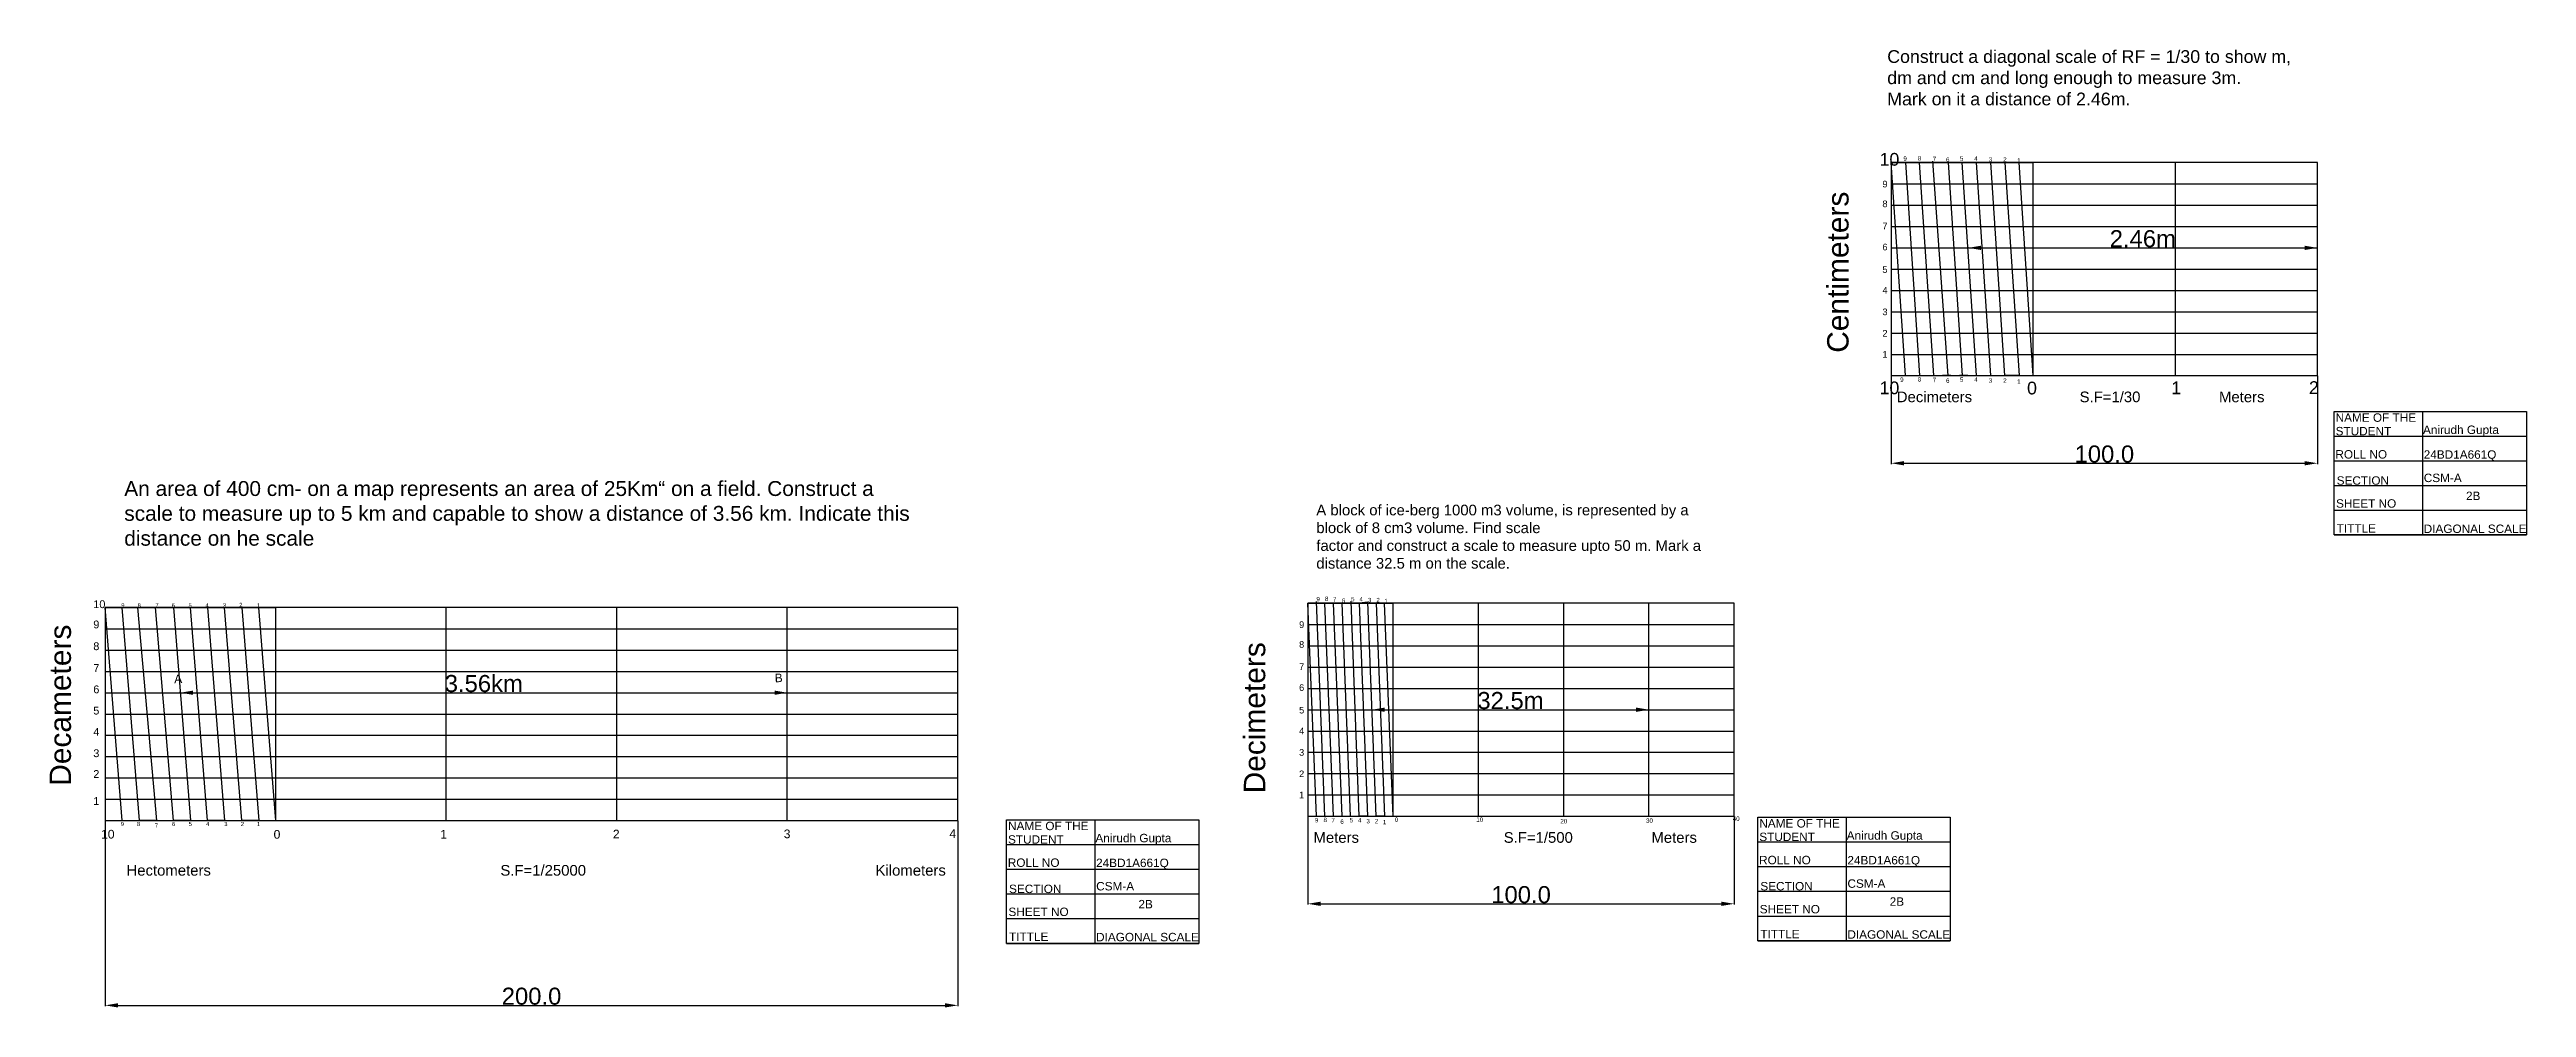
# Model space of a CAD drawing. Header units: millimetres. Extents: x 46 to 2491, y 24 to 306.
# Drawn here: x 684 to 1265, y 61 to 286 of the extents above; entities that cross this region are included whole.
import ezdxf

# ---------------------------------------------------------------- set-up
doc = ezdxf.new("R2010")
doc.units = ezdxf.units.MM
doc.header["$MEASUREMENT"] = 0
doc.header["$PDMODE"] = 1
doc.styles.get("Standard").update_dxf_attribs({"font": 'arial.ttf'})
doc.dimstyles.get("Standard").update_dxf_attribs({"dimtxt": 4, "dimasz": 3, "dimexe": 0.18, "dimexo": 0.0625, "dimgap": 0.09, "dimtad": 1, "dimdec": 1, "dimzin": 0, "dimdsep": 46, "dimtxsty": 'Standard', "dimcen": 0.09, "dimclrd": 6, "dimclre": 4, "dimadec": 0, "dimazin": 0, "dimtfac": 1, "dimtdec": 1, "dimtofl": 0, "dimtmove": 0, "dimatfit": 3, "dimfxl": 1, "dimtolj": 1, "dimtzin": 0, "dimarcsym": 1})

# ---------------------------------------------------------------- blocks, each defined once
blk = doc.blocks.new('*D14')
at = {"color": 4, "lineweight": -2, "transparency": 16777216}
for p, q in [((696.73, 104.47), (696.73, 60.97)), ((896.73, 104.47), (896.73, 60.97))]:
    blk.add_line(p, q, dxfattribs=at)
at = {"color": 6, "lineweight": -2, "transparency": 16777216}
blk.add_line((699.73, 61.15), (893.73, 61.15), dxfattribs=at)
at = {"color": 6, "transparency": 16777216}
for points in [[(699.73, 61.65), (699.73, 60.65), (696.73, 61.15)], [(893.73, 61.65), (893.73, 60.65), (896.73, 61.15)]]:
    blk.add_solid(points, dxfattribs=at)
at = {"layer": 'Defpoints', "color": 0, "transparency": 16777216}
for p in [(696.73, 104.54), (896.73, 104.54), (896.73, 61.15)]:
    blk.add_point(p, dxfattribs=at)
at = {"color": 0, "transparency": 16777216, "insert": (796.73, 63.28), "char_height": 4, "attachment_point": 5}
blk.add_mtext('\\A1;200.0', dxfattribs=at)
blk = doc.blocks.new('*D15')
at = {"color": 4, "lineweight": -2, "transparency": 16777216}
for p, q in [((714.33, 134.6), (714.33, 134.72)), ((856.73, 134.6), (856.73, 134.72))]:
    blk.add_line(p, q, dxfattribs=at)
at = {"color": 6, "lineweight": -2, "transparency": 16777216}
blk.add_line((717.33, 134.54), (853.73, 134.54), dxfattribs=at)
at = {"color": 6, "transparency": 16777216}
for points in [[(717.33, 135.04), (717.33, 134.04), (714.33, 134.54)], [(853.73, 135.04), (853.73, 134.04), (856.73, 134.54)]]:
    blk.add_solid(points, dxfattribs=at)
at = {"layer": 'Defpoints', "color": 0, "transparency": 16777216}
for p in [(714.33, 134.54), (856.73, 134.54), (856.73, 134.54)]:
    blk.add_point(p, dxfattribs=at)
at = {"color": 0, "transparency": 16777216, "insert": (785.53, 136.67), "char_height": 4, "attachment_point": 5}
blk.add_mtext('\\A1;3.56km', dxfattribs=at)
blk = doc.blocks.new('*D20')
at = {"color": 4, "lineweight": -2, "transparency": 16777216}
for p, q in [((978.86, 105.48), (978.86, 84.81)), ((1078.86, 105.48), (1078.86, 84.81))]:
    blk.add_line(p, q, dxfattribs=at)
at = {"color": 6, "lineweight": -2, "transparency": 16777216}
blk.add_line((981.86, 84.99), (1075.86, 84.99), dxfattribs=at)
at = {"color": 6, "transparency": 16777216}
for points in [[(981.86, 85.49), (981.86, 84.49), (978.86, 84.99)], [(1075.86, 85.49), (1075.86, 84.49), (1078.86, 84.99)]]:
    blk.add_solid(points, dxfattribs=at)
at = {"layer": 'Defpoints', "color": 0, "transparency": 16777216}
for p in [(978.86, 105.55), (1078.86, 105.55), (1078.86, 84.99)]:
    blk.add_point(p, dxfattribs=at)
at = {"color": 0, "transparency": 16777216, "insert": (1028.86, 87.12), "char_height": 4, "attachment_point": 5}
blk.add_mtext('\\A1;100.0', dxfattribs=at)
blk = doc.blocks.new('*D21')
at = {"color": 4, "lineweight": -2, "transparency": 16777216}
for p, q in [((993.9, 130.6), (993.9, 130.37)), ((1058.86, 130.61), (1058.86, 130.73))]:
    blk.add_line(p, q, dxfattribs=at)
at = {"color": 6, "lineweight": -2, "transparency": 16777216}
blk.add_line((996.9, 130.55), (1055.86, 130.55), dxfattribs=at)
at = {"color": 6, "transparency": 16777216}
for points in [[(996.9, 131.05), (996.9, 130.05), (993.9, 130.55)], [(1055.86, 131.05), (1055.86, 130.05), (1058.86, 130.55)]]:
    blk.add_solid(points, dxfattribs=at)
at = {"layer": 'Defpoints', "color": 0, "transparency": 16777216}
for p in [(993.9, 130.66), (1058.86, 130.55), (1058.86, 130.55)]:
    blk.add_point(p, dxfattribs=at)
at = {"color": 0, "transparency": 16777216, "insert": (1026.38, 132.68), "char_height": 4, "attachment_point": 5}
blk.add_mtext('\\A1;32.5m', dxfattribs=at)
blk = doc.blocks.new('*D23')
at = {"color": 4, "lineweight": -2, "transparency": 16777216}
for p, q in [((1115.7, 208.9), (1115.7, 188.22)), ((1215.7, 208.9), (1215.7, 188.22))]:
    blk.add_line(p, q, dxfattribs=at)
at = {"color": 6, "lineweight": -2, "transparency": 16777216}
blk.add_line((1118.7, 188.4), (1212.7, 188.4), dxfattribs=at)
at = {"color": 6, "transparency": 16777216}
for points in [[(1118.7, 188.9), (1118.7, 187.9), (1115.7, 188.4)], [(1212.7, 188.9), (1212.7, 187.9), (1215.7, 188.4)]]:
    blk.add_solid(points, dxfattribs=at)
at = {"layer": 'Defpoints', "color": 0, "transparency": 16777216}
for p in [(1115.7, 208.96), (1215.7, 208.96), (1215.7, 188.4)]:
    blk.add_point(p, dxfattribs=at)
at = {"color": 0, "transparency": 16777216, "insert": (1165.7, 190.54), "char_height": 4, "attachment_point": 5}
blk.add_mtext('\\A1;100.0', dxfattribs=at)
blk = doc.blocks.new('*D24')
at = {"color": 4, "lineweight": -2, "transparency": 16777216}
for p, q in [((1133.74, 239.03), (1133.74, 239.14)), ((1215.7, 239.03), (1215.7, 239.14))]:
    blk.add_line(p, q, dxfattribs=at)
at = {"color": 6, "lineweight": -2, "transparency": 16777216}
blk.add_line((1136.74, 238.96), (1212.7, 238.96), dxfattribs=at)
at = {"color": 6, "transparency": 16777216}
for points in [[(1136.74, 239.46), (1136.74, 238.46), (1133.74, 238.96)], [(1212.7, 239.46), (1212.7, 238.46), (1215.7, 238.96)]]:
    blk.add_solid(points, dxfattribs=at)
at = {"layer": 'Defpoints', "color": 0, "transparency": 16777216}
for p in [(1133.74, 238.96), (1215.7, 238.96), (1215.7, 238.96)]:
    blk.add_point(p, dxfattribs=at)
at = {"color": 0, "transparency": 16777216, "insert": (1174.72, 241.09), "char_height": 4, "attachment_point": 5}
blk.add_mtext('\\A1;2.46m', dxfattribs=at)

msp = doc.modelspace()

# ---------------------------------------------------------------- linework, layer by layer
for p, q in [((1215.7, 258.96), (1115.7, 258.96)), ((1115.7, 258.96), (1115.7, 208.96)), ((1115.7, 258.96), (1135.7, 258.96)), ((1115.7, 258.96), (1149.03, 258.96)), ((1119.03, 208.96), (1115.7, 258.96)), ((1119.03, 258.96), (1122.36, 208.96)), ((1125.7, 208.96), (1122.36, 258.96)), ((1129.03, 208.96), (1125.44, 259.32)), ((1132.7, 258.96), (1128.56, 258.96)), ((1129.03, 258.96), (1132.36, 208.96)), ((1133.7, 258.96), (1131.7, 258.96)), ((1135.7, 208.96), (1132.36, 258.96)), ((1139.03, 208.96), (1135.7, 258.96)), ((1142.36, 208.96), (1139.03, 258.96)), ((1145.7, 258.96), (1142.36, 258.96)), ((1142.36, 258.96), (1145.7, 208.96)), ((1149.03, 208.96), (1145.7, 258.96)), ((1149.03, 208.96), (1149.03, 258.96)), ((1182.36, 208.96), (1182.36, 258.96)), ((1215.7, 208.96), (1215.7, 258.96)), ((1115.7, 253.96), (1215.7, 253.96)), ((1115.7, 248.96), (1215.7, 248.96)), ((1115.7, 243.96), (1215.7, 243.96)), ((1115.7, 238.96), (1215.7, 238.96)), ((1115.7, 233.96), (1215.7, 233.96)), ((1115.7, 228.96), (1215.7, 228.96)), ((1115.7, 223.96), (1215.7, 223.96)), ((1115.7, 218.96), (1215.7, 218.96)), ((1115.7, 213.96), (1215.7, 213.96)), ((1115.7, 208.96), (1215.7, 208.96)), ((1115.7, 208.96), (1149.03, 208.96)), ((1129.7, 208.96), (1127.7, 208.96)), ((1133.7, 208.96), (1131.7, 208.96)), ((1145.7, 208.96), (1142.36, 208.96)), ((1240.34, 200.53), (1240.34, 171.56)), ((1219.58, 194.74), (1264.72, 194.74)), ((1219.58, 188.94), (1264.72, 188.94)), ((1219.58, 183.15), (1264.72, 183.15)), ((1219.58, 177.35), (1264.72, 177.35)), ((1219.58, 177.35), (1264.72, 177.35)), ((1219.58, 171.56), (1264.72, 171.56)), ((896.73, 154.55), (696.73, 154.55)), ((700.73, 104.54), (696.73, 154.55)), ((696.73, 154.54), (696.73, 104.54)), ((696.73, 154.54), (736.73, 154.54)), ((704.73, 104.54), (700.73, 154.54)), ((708.49, 154.56), (704.33, 154.56)), ((704.33, 154.56), (708.73, 104.54)), ((712.73, 104.54), (708.49, 154.56)), ((716.73, 154.54), (712.73, 154.54)), ((712.73, 154.54), (716.73, 104.54)), ((720.73, 104.54), (716.73, 154.54)), ((724.73, 154.54), (720.73, 154.54)), ((720.73, 154.54), (724.73, 104.54)), ((728.73, 104.54), (724.73, 154.54)), ((732.73, 154.54), (728.73, 154.54)), ((728.73, 154.54), (732.73, 104.54)), ((736.73, 104.54), (732.73, 154.54)), ((736.73, 104.54), (736.73, 154.55)), ((776.73, 104.54), (776.73, 154.55)), ((816.73, 104.54), (816.73, 154.55)), ((856.73, 104.54), (856.73, 154.55)), ((896.73, 104.54), (896.73, 154.54)), ((1078.86, 155.55), (978.86, 155.55)), ((978.86, 155.55), (978.86, 105.55)), ((978.86, 155.55), (998.86, 155.55)), ((980.86, 105.55), (978.86, 155.55)), ((982.86, 105.55), (980.86, 155.98)), ((984.86, 105.55), (982.86, 155.55)), ((986.86, 105.55), (984.86, 155.55)), ((988.86, 105.55), (986.86, 155.55)), ((990.86, 105.55), (988.99, 155.99)), ((992.94, 155.77), (990.86, 155.55)), ((990.86, 155.55), (992.86, 105.55)), ((994.86, 105.55), (992.94, 155.77)), ((996.86, 155.55), (994.86, 155.55)), ((994.86, 155.55), (996.86, 105.55)), ((998.86, 105.55), (996.86, 155.55)), ((998.86, 105.55), (998.86, 155.55)), ((1018.86, 105.55), (1018.86, 155.55)), ((1038.86, 105.55), (1038.86, 155.55)), ((1058.86, 105.55), (1058.86, 155.55)), ((1078.86, 105.55), (1078.86, 155.55)), ((696.73, 149.54), (896.73, 149.54)), ((978.86, 150.55), (1078.86, 150.55)), ((978.86, 145.55), (1078.86, 145.55)), ((696.73, 144.54), (896.73, 144.54)), ((696.73, 139.54), (896.73, 139.54)), ((978.86, 140.55), (1078.86, 140.55)), ((696.73, 134.54), (896.73, 134.54)), ((978.86, 135.55), (1078.86, 135.55)), ((696.73, 129.54), (896.73, 129.54)), ((978.86, 130.55), (1078.86, 130.55)), ((696.73, 124.54), (896.73, 124.54)), ((978.86, 125.55), (1078.86, 125.55)), ((696.73, 119.54), (896.73, 119.54)), ((978.86, 120.55), (1078.86, 120.55)), ((696.73, 114.54), (896.73, 114.54)), ((978.86, 115.55), (1078.86, 115.55)), ((978.86, 110.55), (1078.86, 110.55)), ((696.73, 109.54), (896.73, 109.54)), ((928.9, 104.69), (928.9, 75.71)), ((978.86, 105.55), (1078.86, 105.55)), ((978.86, 105.55), (998.86, 105.55)), ((992.86, 105.55), (990.86, 105.55)), ((996.86, 105.55), (994.86, 105.55)), ((1105.14, 105.3), (1105.14, 76.33)), ((696.73, 104.54), (896.73, 104.54)), ((696.73, 104.54), (716.73, 104.54)), ((696.73, 104.54), (736.73, 104.54)), ((708.73, 104.54), (704.73, 104.54)), ((716.73, 104.54), (712.73, 104.54)), ((724.73, 104.54), (720.73, 104.54)), ((732.73, 104.54), (728.73, 104.54)), ((908.14, 98.89), (953.28, 98.89)), ((1084.38, 99.51), (1129.52, 99.51)), ((908.14, 93.1), (953.28, 93.1)), ((1084.38, 93.71), (1129.52, 93.71)), ((908.14, 87.3), (953.28, 87.3)), ((1084.38, 87.92), (1129.52, 87.92)), ((908.14, 81.51), (953.28, 81.51)), ((908.14, 81.51), (953.28, 81.51)), ((1084.38, 82.12), (1129.52, 82.12)), ((1084.38, 82.12), (1129.52, 82.12)), ((908.14, 75.71), (953.28, 75.71)), ((1084.38, 76.33), (1129.52, 76.33))]:
    msp.add_line(p, q)
for points in [[(1219.58, 200.53), (1264.72, 200.53), (1264.72, 171.56), (1219.58, 171.56)], [(908.14, 104.69), (953.28, 104.69), (953.28, 75.71), (908.14, 75.71)], [(1084.38, 105.3), (1129.52, 105.3), (1129.52, 76.33), (1084.38, 76.33)]]:
    msp.add_lwpolyline(points, close=True)
for p in [(1140.08, 157.07), (1143.42, 157.07), (1146.75, 157.07), (1150.08, 157.07), (1153.42, 157.07), (1156.75, 157.07), (1160.08, 157.07), (1163.42, 157.07), (1166.75, 157.07), (700.73, 154.54), (704.73, 154.54), (708.73, 154.54), (712.73, 154.54), (716.73, 154.54), (720.73, 154.54), (724.73, 154.54), (728.73, 154.54), (732.73, 154.54), (980.86, 155.55), (982.86, 155.55), (984.86, 155.55), (986.86, 155.55), (988.86, 155.55), (990.86, 155.55), (992.86, 155.55), (994.86, 155.55), (996.86, 155.55), (978.86, 150.55), (978.86, 145.55), (978.86, 140.55), (978.86, 135.55), (978.86, 130.55), (978.86, 125.55), (978.86, 120.55), (978.86, 115.55), (978.86, 110.55), (980.86, 105.55), (982.86, 105.55), (984.86, 105.55), (986.86, 105.55), (988.86, 105.55), (990.86, 105.55), (992.86, 105.55), (994.86, 105.55), (996.86, 105.55), (998.86, 105.55), (1018.86, 105.55), (1038.86, 105.55), (1058.86, 105.55), (1140.08, 107.07), (1143.42, 107.07), (1146.75, 107.07), (1150.08, 107.07), (1153.42, 107.07), (1156.75, 107.07), (1160.08, 107.07), (1163.42, 107.07), (1166.75, 107.07), (1170.08, 107.07), (1203.42, 107.07), (700.73, 104.54), (704.73, 104.54), (708.73, 104.54), (712.73, 104.54), (716.73, 104.54), (720.73, 104.54), (724.73, 104.54), (728.73, 104.54), (732.73, 104.54), (736.73, 104.54), (776.73, 104.54), (816.73, 104.54), (856.73, 104.54)]:
    msp.add_point(p)

# ---------------------------------------------------------------- texts
for s, height, p in [('10', 2.987, (1112.96, 258.25)), ('9', 1.03, (1118.56, 259.39)), ('8', 1.03, (1121.94, 259.48)), ('7', 1.03, (1125.44, 259.32)), ('6', 1.03, (1128.56, 259.16)), ('5', 1.03, (1131.82, 259.41)), ('4', 1.03, (1135.18, 259.41)), ('3', 1.03, (1138.58, 259.19)), ('2', 1.03, (1141.97, 259.18)), ('1', 1.03, (1145.26, 258.96)), ('8', 1.55, (1113.63, 248.51)), ('9', 1.55, (1113.63, 253.15)), ('7', 1.55, (1113.63, 243.32)), ('6', 1.55, (1113.63, 238.38)), ('5', 1.55, (1113.63, 233.08)), ('4', 1.55, (1113.63, 228.21)), ('3', 1.55, (1113.63, 223.16)), ('2', 1.55, (1113.63, 218.14)), ('1', 1.55, (1113.63, 213.18)), ('10', 2.987, (1112.96, 204.61)), ('9', 1.03, (1117.8, 207.5)), ('8', 1.03, (1121.94, 207.59)), ('7', 1.03, (1125.44, 207.43)), ('6', 1.03, (1128.56, 207.27)), ('5', 1.03, (1131.82, 207.52)), ('4', 1.03, (1135.18, 207.52)), ('3', 1.03, (1138.58, 207.3)), ('2', 1.03, (1141.97, 207.29)), ('1', 1.03, (1145.26, 207.07)), ('0', 2.99, (1147.56, 204.56)), ('1', 2.99, (1181.39, 204.61)), ('2', 2.99, (1213.68, 204.66)), ('NAME OF THE', 1.9784, (1219.95, 198.13)), ('STUDENT        ', 1.9784, (1219.95, 194.95)), ('Anirudh Gupta', 1.9784, (1240.45, 195.27)), ('ROLL NO', 1.978, (1219.9, 189.5)), ('24BD1A661Q', 1.978, (1240.62, 189.46)), ('CSM-A', 1.978, (1240.63, 183.98)), ('SECTION', 1.978, (1220.2, 183.36)), ('2B', 1.978, (1250.54, 179.76)), ('SHEET NO', 1.978, (1220.05, 177.97)), ('TITTLE', 1.978, (1220.2, 172.12)), ('DIAGONAL SCALE', 1.9784, (1240.61, 172.03)), ('9', 1.03, (980.86, 155.98)), ('8', 1.03, (982.87, 156.06)), ('7', 1.03, (984.72, 155.9)), ('5', 1.03, (988.99, 155.99)), ('4', 1.03, (990.96, 155.99)), ('9', 1.83, (693.92, 149.65)), ('10', 1.83, (693.92, 154.4)), ('9', 0.964, (700.49, 154.56)), ('8', 0.964, (704.33, 154.56)), ('7', 0.964, (708.49, 154.56)), ('6', 0.964, (712.32, 154.56)), ('5', 0.964, (716.27, 154.56)), ('4', 0.964, (720.24, 154.56)), ('3', 0.964, (724.3, 154.56)), ('2', 0.964, (728.17, 154.68)), ('1', 0.964, (732.32, 154.56)), ('9', 1.55, (976.79, 149.73)), ('6', 1.03, (986.82, 155.65)), ('3', 1.03, (992.94, 155.77)), ('2', 1.03, (994.92, 155.77)), ('1', 1.03, (996.8, 155.55)), ('8', 1.83, (693.92, 144.53)), ('8', 1.55, (976.79, 145.09)), ('7', 1.83, (693.92, 139.41)), ('7', 1.55, (976.79, 139.9)), ('6', 1.83, (693.92, 134.41)), ('6', 1.55, (976.79, 134.96)), ('5', 1.83, (693.92, 129.42)), ('5', 1.55, (976.79, 129.67)), ('4', 1.83, (693.92, 124.42)), ('4', 1.55, (976.79, 124.79)), ('3', 1.83, (693.92, 119.42)), ('2', 1.83, (693.92, 114.54)), ('3', 1.55, (976.79, 119.75)), ('2', 1.55, (976.79, 114.72)), ('1', 1.55, (976.79, 109.77)), ('1', 1.83, (693.92, 108.21)), ('9', 1.03, (980.5, 104.09)), ('8', 1.03, (982.52, 104.17)), ('7', 1.03, (984.37, 104.02)), ('6', 1.03, (986.47, 103.76)), ('5', 1.03, (988.64, 104.1)), ('4', 1.03, (990.61, 104.1)), ('3', 1.03, (992.59, 103.88)), ('2', 1.03, (994.56, 103.88)), ('1', 1.03, (996.44, 103.66)), ('0', 1.03, (999.24, 104.22)), ('10', 1.035, (1018.37, 104.23)), ('20', 1.035, (1038.09, 103.88)), ('30', 1.035, (1058.18, 104)), ('40', 1.035, (1078.53, 104.46)), ('NAME OF THE', 1.9784, (1084.75, 102.89)), ('10', 2.043, (695.74, 100.31)), ('9', 0.964, (700.36, 103.24)), ('8', 0.964, (704.18, 103.24)), ('7', 0.964, (708.36, 102.9)), ('6', 0.964, (712.38, 103.24)), ('5', 0.964, (716.3, 103.24)), ('4', 0.964, (720.39, 103.24)), ('3', 0.964, (724.66, 103.24)), ('2', 0.964, (728.52, 103.24)), ('1', 0.964, (732.3, 103.24)), ('0', 2.04, (736.22, 100.27)), ('1', 2.04, (775.32, 100.31)), ('2', 2.04, (815.81, 100.34)), ('3', 2.04, (855.89, 100.38)), ('4', 2.04, (894.73, 100.41)), ('STUDENT        ', 1.9784, (908.51, 99.1)), ('NAME OF THE', 1.9784, (908.51, 102.28)), ('Anirudh Gupta', 1.9784, (929.01, 99.43)), ('STUDENT        ', 1.9784, (1084.75, 99.72)), ('Anirudh Gupta', 1.9784, (1105.25, 100.04)), ('ROLL NO', 1.978, (908.46, 93.66)), ('24BD1A661Q', 1.978, (929.17, 93.61)), ('ROLL NO', 1.978, (1084.7, 94.27)), ('24BD1A661Q', 1.978, (1105.42, 94.23)), ('SECTION', 1.978, (908.75, 87.51)), ('CSM-A', 1.978, (929.19, 88.13)), ('SECTION', 1.978, (1085, 88.13)), ('CSM-A', 1.978, (1105.43, 88.75)), ('SHEET NO', 1.978, (908.61, 82.12)), ('2B', 1.978, (939.1, 83.92)), ('SHEET NO', 1.978, (1084.85, 82.74)), ('2B', 1.978, (1115.34, 84.53)), ('TITTLE', 1.978, (908.76, 76.27)), ('DIAGONAL SCALE', 1.9784, (929.17, 76.19)), ('TITTLE', 1.978, (1085, 76.89)), ('DIAGONAL SCALE', 1.9784, (1105.42, 76.8))]:
    msp.add_text(s, height=height).set_placement(p)
for s, height, rotation, p in [('Centimeters', 5.0231, 90, (1105.69, 214.33)), ('Decameters', 5.023, 90, (688.68, 112.7)), ('Decimeters', 5.023, 90, (968.85, 110.91)), ('A', 2, 2.29042, (712.93, 136.77)), ('B', 2, 2.29042, (853.82, 136.98))]:
    msp.add_text(s, height=height, rotation=rotation).set_placement(p)
at = {"attachment_point": 1}
for s, width, gutter_width, heights, insert, char_height in [('Construct a diagonal scale of RF = 1/30 to show m, dm and cm and long enough to measure 3m.\\PMark on it a distance of 2.46m.', 98.9911, 14.94, [0], (1114.76, 285.36), 2.9872), ('\\A1;\\pxt2;Decimeters                          S.F=1/30                   Meters', 192.0818, 9.99, [13.74], (1117.01, 205.23), 2.5), ('An area of 400 cm- on a map represents an area of 25Km“ on a field. Construct a scale to measure up to 5 km and capable to show a distance of 3.56 km. Indicate this distance on he scale', 187.2343, 7.73, [25.26], (701.19, 184.22), 3.5), ('{\\H1.25x;A block of ice-berg 1000 m3 volume, is represented by a block of 8 cm3 volume. Find scale\\Pfactor and construct a scale to measure upto 50 m. Mark a distance 32.5 m on the scale.}', 92.8302, 7.73, [0], (980.83, 178.67), 2), ('\\A1;Meters                                   S.F=1/500                   Meters', 192.0818, 9.99, [13.74], (980.17, 101.81), 2.5), ('\\A1;\\pxt5;Hectometers                                                                      S.F=1/25000                                                                      Kilometers                                                                                ', 192.0818, 9.99, [13.74], (701.71, 94.1), 2.5)]:
    msp.add_mtext_dynamic_manual_height_columns(s, width=width, gutter_width=gutter_width, heights=heights, dxfattribs=dict(at, insert=insert, char_height=char_height))

# ---------------------------------------------------------------- dimensions: what is measured, and where the dimension line sits
dim = msp.add_linear_dim(base=(1215.7, 238.96), p1=(1133.74, 238.96), p2=(1215.7, 238.96), text='2.46m', dimstyle='Standard')
dim.commit()
dim.dimension.update_dxf_attribs({"geometry": '*D24', "text_midpoint": (1174.72, 238.96), "dimtype": 160})
for base, p1, p2, picture, middle in [((1215.7, 188.4), (1115.7, 208.96), (1215.7, 208.96), '*D23', (1165.7, 188.4)), ((1078.86, 84.99), (978.86, 105.55), (1078.86, 105.55), '*D20', (1028.86, 84.99))]:
    dim = msp.add_linear_dim(base=base, p1=p1, p2=p2, dimstyle='Standard')
    dim.commit()
    dim.dimension.update_dxf_attribs({"geometry": picture, "text_midpoint": middle, "dimtype": 160})
for base, p1, p2, text, picture, middle in [((856.73, 134.54), (714.33, 134.54), (856.73, 134.54), '3.56km', '*D15', (785.53, 136.67)), ((1058.86, 130.55), (993.9, 130.66), (1058.86, 130.55), '32.5m', '*D21', (1026.38, 132.68))]:
    dim = msp.add_linear_dim(base=base, p1=p1, p2=p2, text=text, dimstyle='Standard')
    dim.commit()
    dim.dimension.update_dxf_attribs({"geometry": picture, "text_midpoint": middle})
dim = msp.add_linear_dim(base=(896.73, 61.15), p1=(696.73, 104.54), p2=(896.73, 104.54), dimstyle='Standard')
dim.commit()
dim.dimension.update_dxf_attribs({"geometry": '*D14', "text_midpoint": (796.73, 63.28)})

doc.saveas('drawing.dxf')
